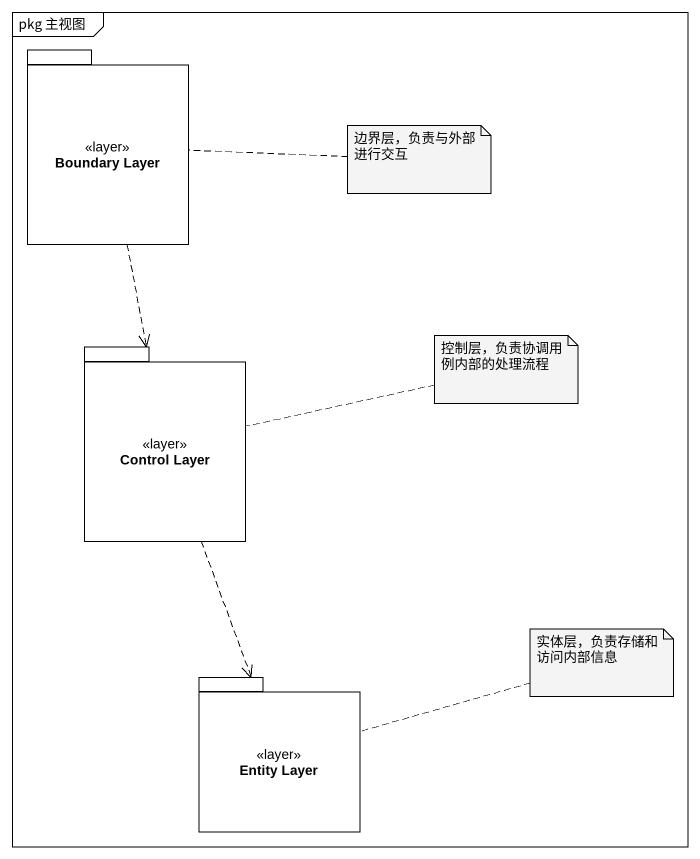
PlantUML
@startuml
mainframe pkg 主视图
package "Boundary Layer" as Boundary_Layer <<layer>> {
}
package "Control Layer" as Control_Layer <<layer>> {
}
package "Entity Layer" as Entity_Layer <<layer>> {
}
Boundary_Layer ..> Control_Layer
Control_Layer ..> Entity_Layer
note right of Boundary_Layer : 边界层，负责与外部进行交互
note right of Control_Layer : 控制层，负责协调用例内部的处理流程
note right of Entity_Layer : 实体层，负责存储和访问内部信息
@enduml
